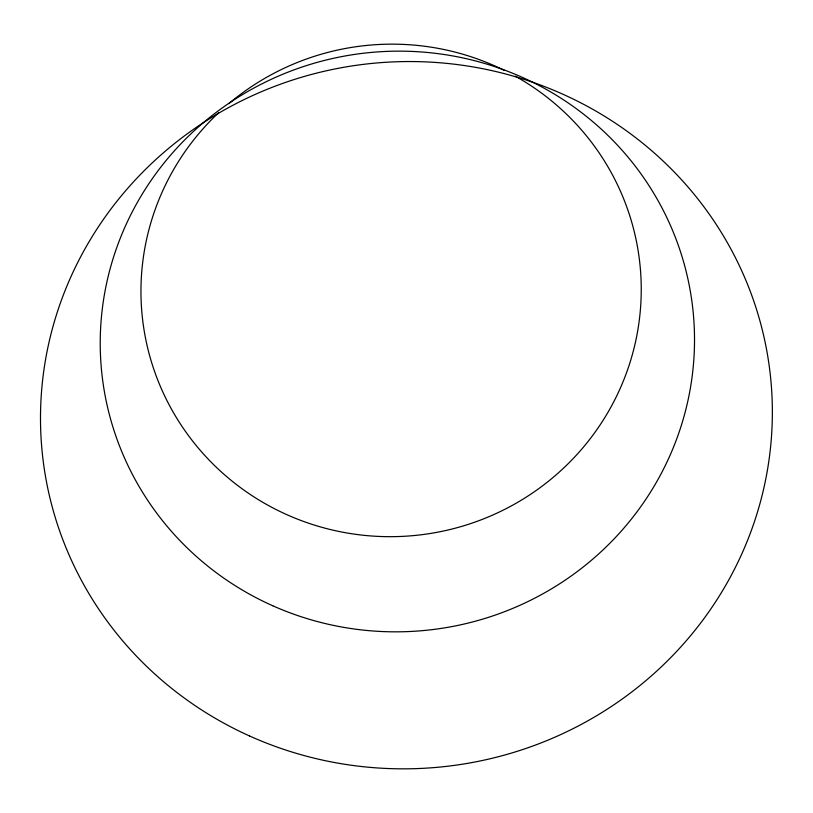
<?xml version="1.0" encoding="UTF-8"?>
<svg xmlns="http://www.w3.org/2000/svg" width="813" height="813" viewBox="0 0 813 813"><rect width="100%" height="100%" fill="white"/><g stroke="black" fill="none" stroke-linecap="round" stroke-linejoin="round"><path stroke-width="1.22" d="M515.33 76.198A250.201 246.197 -7 0 1 595.157 432.069A250.201 246.197 -7 0 1 227.315 477.17A250.201 246.197 -7 0 1 218.799 112.55M228.819 103.637A250.201 246.197 -7 0 1 504.538 70.497M272.822 605.797A297.253 290.241 -7 0 0 693.286 313.401A297.253 290.241 -7 0 0 226.004 105.263A297.253 290.241 -7 0 0 272.822 605.797M249.357 735.887A366.124 353.462 -7 0 0 771.191 383.929A366.124 353.462 -7 0 0 198.718 125.751A366.124 353.462 -7 0 0 249.357 735.887"/></g></svg>
